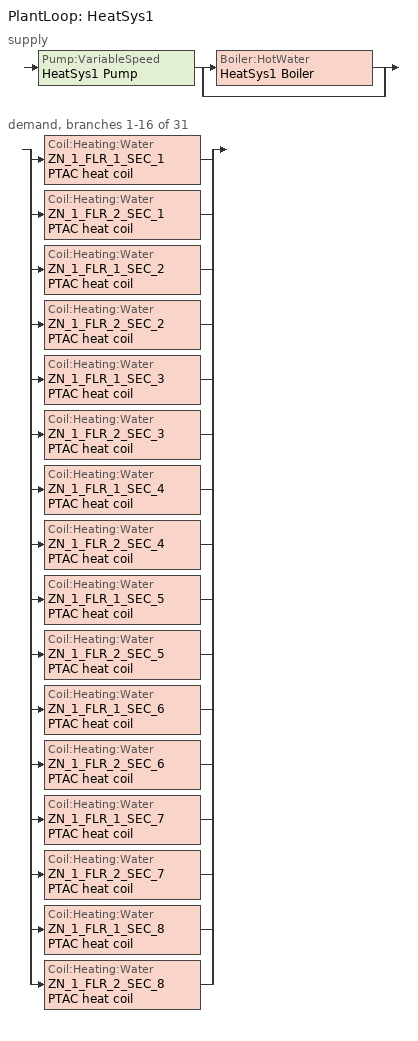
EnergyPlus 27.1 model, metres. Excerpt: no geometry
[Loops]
PlantLoop 'HeatSys1'
 supply: Pump:VariableSpeed 'HeatSys1 Pump' > split
  | Boiler:HotWater 'HeatSys1 Boiler'
  | bypass
 demand, branches 1-16 of 31: split
  | Coil:Heating:Water 'ZN_1_FLR_1_SEC_1 PTAC heat coil'
  | Coil:Heating:Water 'ZN_1_FLR_2_SEC_1 PTAC heat coil'
  | Coil:Heating:Water 'ZN_1_FLR_1_SEC_2 PTAC heat coil'
  | Coil:Heating:Water 'ZN_1_FLR_2_SEC_2 PTAC heat coil'
  | Coil:Heating:Water 'ZN_1_FLR_1_SEC_3 PTAC heat coil'
  | Coil:Heating:Water 'ZN_1_FLR_2_SEC_3 PTAC heat coil'
  | Coil:Heating:Water 'ZN_1_FLR_1_SEC_4 PTAC heat coil'
  | Coil:Heating:Water 'ZN_1_FLR_2_SEC_4 PTAC heat coil'
  | Coil:Heating:Water 'ZN_1_FLR_1_SEC_5 PTAC heat coil'
  | Coil:Heating:Water 'ZN_1_FLR_2_SEC_5 PTAC heat coil'
  | Coil:Heating:Water 'ZN_1_FLR_1_SEC_6 PTAC heat coil'
  | Coil:Heating:Water 'ZN_1_FLR_2_SEC_6 PTAC heat coil'
  | Coil:Heating:Water 'ZN_1_FLR_1_SEC_7 PTAC heat coil'
  | Coil:Heating:Water 'ZN_1_FLR_2_SEC_7 PTAC heat coil'
  | Coil:Heating:Water 'ZN_1_FLR_1_SEC_8 PTAC heat coil'
  | Coil:Heating:Water 'ZN_1_FLR_2_SEC_8 PTAC heat coil'
[WindowMaterial:Glazing] Optical Data Type=SpectralAverage; Thickness {m}=0.003; Infrared Transmittance at Normal Incidence=0
Name | Solar Transmittance at Normal Incidence | Front Side Solar Reflectance at Normal Incidence | Back Side Solar Reflectance at Normal Incidence | Visible Transmittance at Normal Incidence | Front Side Visible Reflectance at Normal Incidence | Back Side Visible Reflectance at Normal Incidence | Front Side Infrared Hemispherical Emissivity | Back Side Infrared Hemispherical Emissivity | Conductivity {W/m-K}
Theoretical Glass [84] | 0.5514 | 0.3986 | 0.3986 | 0.6787 | 0.2713 | 0.2713 | 0.85 | 0.85 | 2.3984
Theoretical Glass [85] | 0.6459 | 0.3041 | 0.3041 | 0.7793 | 0.1707 | 0.1707 | 0.85 | 0.85 | 2.3512
Theoretical Glass [88] | 0.4812 | 0.4688 | 0.4688 | 0.6206 | 0.3294 | 0.3294 | 0.93 | 0.93 | 0.0295
[WindowMaterial:Gas]
AIR 6MM: Gas Type=Air; Thickness {m}=0.0063
[Material]
Name | Roughness | Thickness {m} | Conductivity {W/m-K} | Density {kg/m3} | Specific Heat {J/kg-K} | Thermal Absorptance | Solar Absorptance | Visible Absorptance
Roof Membrane | VeryRough | 0.0095 | 0.16 | 1121.29 | 1460 | 0.9 | 0.7 | 0.7
Roof Insulation | MediumRough | 0.125 | 0.049 | 265 | 836.8 | 0.9 | 0.7 | 0.7
Metal Decking | MediumSmooth | 0.0015 | 45.006 | 7680 | 418.4 | 0.9 | 0.7 | 0.3
GP01 1/2 GYPSUM | Smooth | 0.0127 | 0.16 | 800 | 1090 | 0.9 | 0.7 | 0.5
Wall Insulation [7] | MediumRough | 0.0683 | 0.045 | 265 | 836.8 | 0.9 | 0.7 | 0.7
1/2IN Gypsum; 1/2IN Gypsum Top; 1/2IN Gypsum Bottom | Smooth | 0.0127 | 0.16 | 784.9 | 830 | 0.9 | 0.92 | 0.92
MAT-CC05 8 HW CONCRETE | Rough | 0.2032 | 1.311 | 2240 | 836.8 | 0.9 | 0.7 | 0.7
Floor Insulation [3] | MediumRough | 0.064 | 0.045 | 265 | 836.8 | 0.9 | 0.7 | 0.7
AtticFloor Insulation | MediumRough | 0.2379 | 0.049 | 265 | 836.8 | 0.9 | 0.7 | 0.7
METAL Door Medium 18Ga_1; METAL Door Medium 18Ga_2 | Smooth | 0.0013 | 45.3149 | 7833.03 | 502.08 | 0.8 | 0.5 | 0.5
[Material:NoMass]
Name | Roughness | Thermal Resistance {m2-K/W} | Thermal Absorptance | Solar Absorptance | Visible Absorptance
MAT-SHEATH | Rough | 0.3626 | 0.9 | 0.7 | 0.7
CP02 CARPET PAD | VeryRough | 0.2165 | 0.9 | 0.7 | 0.8
AIR | Smooth | 0.2515 | 0.8 | 0.5 | 0.5
Std Opaque Door panel_semi | MediumRough | 0.12327 | 0.9 | 0.7 | 0.7
Std Overhead Door Panel | MediumRough | 0.255345 | 0.9 | 0.7 | 0.7
[Construction]
Std Swinging Door_semi: Std Opaque Door panel_semi
Std Overhead Door: Std Overhead Door Panel
ASHRAE 90.1-2004_Sec 5.5-5_0.3_0.4_fixed_south_window; ASHRAE 90.1-2004_Sec 5.5-5_0.3_0.4_fixed_east_window; ASHRAE 90.1-2004_Sec 5.5-5_0.3_0.4_fixed_west_window: Theoretical Glass [84], AIR 6MM, Theoretical Glass [84]
ASHRAE 90.1-2004_Sec 5.5-5_0.3_0.4_fixed_north_window: Theoretical Glass [85], AIR 6MM, Theoretical Glass [85]
ASHRAE 90.1-2004_Sec 5.5-5_0_0.02_All Skylights without Curb_Skylight: Theoretical Glass [88]
ASHRAE 90.1-2004_Sec 5.5-5_IEAD_Roof: Roof Membrane, Roof Insulation, Metal Decking
ASHRAE 90.1-2004_Sec 5.5-5_Interior Wall_Int-Wall: GP01 1/2 GYPSUM, GP01 1/2 GYPSUM
ASHRAE 90.1-2004_Sec 5.5-5_Steel-Framed_Ext-wall: MAT-SHEATH, Wall Insulation [7], 1/2IN Gypsum
ASHRAE 90.1-2004_Sec 5.5-5_Unheated_Ext-slab: MAT-CC05 8 HW CONCRETE, CP02 CARPET PAD
ASHRAE 90.1-2004_Sec 5.5-5_Mass_ExposedFloor: Floor Insulation [3], MAT-CC05 8 HW CONCRETE, CP02 CARPET PAD
ASHRAE 90.1-2004_Sec 5.5-5_Attic Floor_AtticFloor: 1/2IN Gypsum Top, AtticFloor Insulation, 1/2IN Gypsum Bottom
ASHRAE 90.1-2004_Sec 5.5-5Swinging_door: METAL Door Medium 18Ga_1, AIR, METAL Door Medium 18Ga_2
[ComponentCost:LineItem]
Name | Line Item Type | Item | Cost per Area {$/m2} | Cost per Each {$} | Quantity | Cost per Unit of Output Capacity {$/kW}
Swinging Door Semi-conditioned | Construction | Std Swinging Door_semi | 1
Overhead Door | Construction | Std Overhead Door | 1
south:ASHRAE 90.1-2004_Sec 5.5-5_0.3_0.4_fixed_south_window | Construction | ASHRAE 90.1-2004_Sec 5.5-5_0.3_0.4_fixed_south_window | 184.629
east:ASHRAE 90.1-2004_Sec 5.5-5_0.3_0.4_fixed_east_window | Construction | ASHRAE 90.1-2004_Sec 5.5-5_0.3_0.4_fixed_east_window | 184.629
north:ASHRAE 90.1-2004_Sec 5.5-5_0.3_0.4_fixed_north_window | Construction | ASHRAE 90.1-2004_Sec 5.5-5_0.3_0.4_fixed_north_window | 179.249
west:ASHRAE 90.1-2004_Sec 5.5-5_0.3_0.4_fixed_west_window | Construction | ASHRAE 90.1-2004_Sec 5.5-5_0.3_0.4_fixed_west_window | 184.629
SkylightConst:ASHRAE 90.1-2004_Sec 5.5-5_0_0.02_All Skylights without Curb_Skylight | Construction | ASHRAE 90.1-2004_Sec 5.5-5_0_0.02_All Skylights without Curb_Skylight | 184.629
roofs:ASHRAE 90.1-2004_Sec 5.5-5_IEAD_Roof | Construction | ASHRAE 90.1-2004_Sec 5.5-5_IEAD_Roof | 34.3904
int-walls:ASHRAE 90.1-2004_Sec 5.5-5_Interior Wall_Int-Wall | Construction | ASHRAE 90.1-2004_Sec 5.5-5_Interior Wall_Int-Wall | 1
ext-walls:ASHRAE 90.1-2004_Sec 5.5-5_Steel-Framed_Ext-wall | Construction | ASHRAE 90.1-2004_Sec 5.5-5_Steel-Framed_Ext-wall | 40.2847
ext-slab:ASHRAE 90.1-2004_Sec 5.5-5_Unheated_Ext-slab | Construction | ASHRAE 90.1-2004_Sec 5.5-5_Unheated_Ext-slab | 560.787
exposed-floor:ASHRAE 90.1-2004_Sec 5.5-5_Mass_ExposedFloor | Construction | ASHRAE 90.1-2004_Sec 5.5-5_Mass_ExposedFloor | 34.6727
attic-floor:ASHRAE 90.1-2004_Sec 5.5-5_Attic Floor_AtticFloor | Construction | ASHRAE 90.1-2004_Sec 5.5-5_Attic Floor_AtticFloor | 15.0182
door:ASHRAE 90.1-2004_Sec 5.5-5Swinging_door | Construction | ASHRAE 90.1-2004_Sec 5.5-5Swinging_door | 1
Daylighting:ZN_1_FLR_1_SEC_1 | Daylighting:Controls | ZN_1_FLR_1_SEC_1 |  | 1 | 0
Infiltration:ZN_1_FLR_1_SEC_1 | General | ZN_1_FLR_1_SEC_1 |  | 1 | 0.0252
People:ZN_1_FLR_1_SEC_1 | General | ZN_1_FLR_1_SEC_1 |  | 1 | 1.8637
LIGHTING EQUIP:ZN_1_FLR_1_SEC_1 | Lights | ZN_1_FLR_1_SEC_1 |  |  |  | 1
ELECTRIC EQUIPMENT:ZN_1_FLR_1_SEC_1:MiscPlug | General | ZN_1_FLR_1_SEC_1 |  | 1 | 0.3746
Daylighting:ZN_1_FLR_2_SEC_1 | Daylighting:Controls | ZN_1_FLR_2_SEC_1 |  | 1 | 0
Infiltration:ZN_1_FLR_2_SEC_1 | General | ZN_1_FLR_2_SEC_1 |  | 1 | 0.0252
People:ZN_1_FLR_2_SEC_1 | General | ZN_1_FLR_2_SEC_1 |  | 1 | 1.8637
LIGHTING EQUIP:ZN_1_FLR_2_SEC_1 | Lights | ZN_1_FLR_2_SEC_1 |  |  |  | 1
ELECTRIC EQUIPMENT:ZN_1_FLR_2_SEC_1:MiscPlug | General | ZN_1_FLR_2_SEC_1 |  | 1 | 0.3746
Daylighting:ZN_1_FLR_1_SEC_2 | Daylighting:Controls | ZN_1_FLR_1_SEC_2 |  | 1 | 0
Infiltration:ZN_1_FLR_1_SEC_2 | General | ZN_1_FLR_1_SEC_2 |  | 1 | 0.0362
People:ZN_1_FLR_1_SEC_2 | General | ZN_1_FLR_1_SEC_2 |  | 1 | 2.6803
LIGHTING EQUIP:ZN_1_FLR_1_SEC_2 | Lights | ZN_1_FLR_1_SEC_2 |  |  |  | 1
ELECTRIC EQUIPMENT:ZN_1_FLR_1_SEC_2:MiscPlug | General | ZN_1_FLR_1_SEC_2 |  | 1 | 0.5388
Daylighting:ZN_1_FLR_2_SEC_2 | Daylighting:Controls | ZN_1_FLR_2_SEC_2 |  | 1 | 0
Infiltration:ZN_1_FLR_2_SEC_2 | General | ZN_1_FLR_2_SEC_2 |  | 1 | 0.0362
People:ZN_1_FLR_2_SEC_2 | General | ZN_1_FLR_2_SEC_2 |  | 1 | 2.6803
LIGHTING EQUIP:ZN_1_FLR_2_SEC_2 | Lights | ZN_1_FLR_2_SEC_2 |  |  |  | 1
ELECTRIC EQUIPMENT:ZN_1_FLR_2_SEC_2:MiscPlug | General | ZN_1_FLR_2_SEC_2 |  | 1 | 0.5388
Daylighting:ZN_1_FLR_1_SEC_3 | Daylighting:Controls | ZN_1_FLR_1_SEC_3 |  | 1 | 0
Infiltration:ZN_1_FLR_1_SEC_3 | General | ZN_1_FLR_1_SEC_3 |  | 1 | 0.0351
People:ZN_1_FLR_1_SEC_3 | General | ZN_1_FLR_1_SEC_3 |  | 1 | 2.6035
LIGHTING EQUIP:ZN_1_FLR_1_SEC_3 | Lights | ZN_1_FLR_1_SEC_3 |  |  |  | 1
ELECTRIC EQUIPMENT:ZN_1_FLR_1_SEC_3:MiscPlug | General | ZN_1_FLR_1_SEC_3 |  | 1 | 0.5234
Daylighting:ZN_1_FLR_2_SEC_3 | Daylighting:Controls | ZN_1_FLR_2_SEC_3 |  | 1 | 0
Infiltration:ZN_1_FLR_2_SEC_3 | General | ZN_1_FLR_2_SEC_3 |  | 1 | 0.0351
People:ZN_1_FLR_2_SEC_3 | General | ZN_1_FLR_2_SEC_3 |  | 1 | 2.6035
LIGHTING EQUIP:ZN_1_FLR_2_SEC_3 | Lights | ZN_1_FLR_2_SEC_3 |  |  |  | 1
ELECTRIC EQUIPMENT:ZN_1_FLR_2_SEC_3:MiscPlug | General | ZN_1_FLR_2_SEC_3 |  | 1 | 0.5234
Daylighting:ZN_1_FLR_1_SEC_4 | Daylighting:Controls | ZN_1_FLR_1_SEC_4 |  | 1 | 0
Infiltration:ZN_1_FLR_1_SEC_4 | General | ZN_1_FLR_1_SEC_4 |  | 1 | 0.0362
People:ZN_1_FLR_1_SEC_4 | General | ZN_1_FLR_1_SEC_4 |  | 1 | 2.6803
LIGHTING EQUIP:ZN_1_FLR_1_SEC_4 | Lights | ZN_1_FLR_1_SEC_4 |  |  |  | 1
ELECTRIC EQUIPMENT:ZN_1_FLR_1_SEC_4:MiscPlug | General | ZN_1_FLR_1_SEC_4 |  | 1 | 0.5388
Daylighting:ZN_1_FLR_2_SEC_4 | Daylighting:Controls | ZN_1_FLR_2_SEC_4 |  | 1 | 0
Infiltration:ZN_1_FLR_2_SEC_4 | General | ZN_1_FLR_2_SEC_4 |  | 1 | 0.0362
People:ZN_1_FLR_2_SEC_4 | General | ZN_1_FLR_2_SEC_4 |  | 1 | 2.6803
LIGHTING EQUIP:ZN_1_FLR_2_SEC_4 | Lights | ZN_1_FLR_2_SEC_4 |  |  |  | 1
ELECTRIC EQUIPMENT:ZN_1_FLR_2_SEC_4:MiscPlug | General | ZN_1_FLR_2_SEC_4 |  | 1 | 0.5388
Daylighting:ZN_1_FLR_1_SEC_5 | Daylighting:Controls | ZN_1_FLR_1_SEC_5 |  | 1 | 0
Infiltration:ZN_1_FLR_1_SEC_5 | General | ZN_1_FLR_1_SEC_5 |  | 1 | 0.0252
People:ZN_1_FLR_1_SEC_5 | General | ZN_1_FLR_1_SEC_5 |  | 1 | 1.8637
LIGHTING EQUIP:ZN_1_FLR_1_SEC_5 | Lights | ZN_1_FLR_1_SEC_5 |  |  |  | 1
ELECTRIC EQUIPMENT:ZN_1_FLR_1_SEC_5:MiscPlug | General | ZN_1_FLR_1_SEC_5 |  | 1 | 0.3746
Daylighting:ZN_1_FLR_2_SEC_5 | Daylighting:Controls | ZN_1_FLR_2_SEC_5 |  | 1 | 0
Infiltration:ZN_1_FLR_2_SEC_5 | General | ZN_1_FLR_2_SEC_5 |  | 1 | 0.0252
People:ZN_1_FLR_2_SEC_5 | General | ZN_1_FLR_2_SEC_5 |  | 1 | 1.8637
LIGHTING EQUIP:ZN_1_FLR_2_SEC_5 | Lights | ZN_1_FLR_2_SEC_5 |  |  |  | 1
ELECTRIC EQUIPMENT:ZN_1_FLR_2_SEC_5:MiscPlug | General | ZN_1_FLR_2_SEC_5 |  | 1 | 0.3746
Daylighting:ZN_1_FLR_1_SEC_6 | Daylighting:Controls | ZN_1_FLR_1_SEC_6 |  | 1 | 0
Infiltration:ZN_1_FLR_1_SEC_6 | General | ZN_1_FLR_1_SEC_6 |  | 1 | 0.0855
People:ZN_1_FLR_1_SEC_6 | General | ZN_1_FLR_1_SEC_6 |  | 1 | 6.3309
LIGHTING EQUIP:ZN_1_FLR_1_SEC_6 | Lights | ZN_1_FLR_1_SEC_6 |  |  |  | 1
ELECTRIC EQUIPMENT:ZN_1_FLR_1_SEC_6:MiscPlug | General | ZN_1_FLR_1_SEC_6 |  | 1 | 1.2727
Daylighting:ZN_1_FLR_2_SEC_6 | Daylighting:Controls | ZN_1_FLR_2_SEC_6 |  | 1 | 0
Infiltration:ZN_1_FLR_2_SEC_6 | General | ZN_1_FLR_2_SEC_6 |  | 1 | 0.0855
People:ZN_1_FLR_2_SEC_6 | General | ZN_1_FLR_2_SEC_6 |  | 1 | 6.3309
LIGHTING EQUIP:ZN_1_FLR_2_SEC_6 | Lights | ZN_1_FLR_2_SEC_6 |  |  |  | 1
ELECTRIC EQUIPMENT:ZN_1_FLR_2_SEC_6:MiscPlug | General | ZN_1_FLR_2_SEC_6 |  | 1 | 1.2727
Daylighting:ZN_1_FLR_1_SEC_7 | Daylighting:Controls | ZN_1_FLR_1_SEC_7 |  | 1 | 0
Infiltration:ZN_1_FLR_1_SEC_7 | General | ZN_1_FLR_1_SEC_7 |  | 1 | 0.0252
People:ZN_1_FLR_1_SEC_7 | General | ZN_1_FLR_1_SEC_7 |  | 1 | 1.8637
LIGHTING EQUIP:ZN_1_FLR_1_SEC_7 | Lights | ZN_1_FLR_1_SEC_7 |  |  |  | 1
ELECTRIC EQUIPMENT:ZN_1_FLR_1_SEC_7:MiscPlug | General | ZN_1_FLR_1_SEC_7 |  | 1 | 0.3746
Daylighting:ZN_1_FLR_2_SEC_7 | Daylighting:Controls | ZN_1_FLR_2_SEC_7 |  | 1 | 0
Infiltration:ZN_1_FLR_2_SEC_7 | General | ZN_1_FLR_2_SEC_7 |  | 1 | 0.0252
People:ZN_1_FLR_2_SEC_7 | General | ZN_1_FLR_2_SEC_7 |  | 1 | 1.8637
LIGHTING EQUIP:ZN_1_FLR_2_SEC_7 | Lights | ZN_1_FLR_2_SEC_7 |  |  |  | 1
ELECTRIC EQUIPMENT:ZN_1_FLR_2_SEC_7:MiscPlug | General | ZN_1_FLR_2_SEC_7 |  | 1 | 0.3746
Daylighting:ZN_1_FLR_1_SEC_8 | Daylighting:Controls | ZN_1_FLR_1_SEC_8 |  | 1 | 0
Infiltration:ZN_1_FLR_1_SEC_8 | General | ZN_1_FLR_1_SEC_8 |  | 1 | 0.0362
People:ZN_1_FLR_1_SEC_8 | General | ZN_1_FLR_1_SEC_8 |  | 1 | 2.6803
LIGHTING EQUIP:ZN_1_FLR_1_SEC_8 | Lights | ZN_1_FLR_1_SEC_8 |  |  |  | 1
ELECTRIC EQUIPMENT:ZN_1_FLR_1_SEC_8:MiscPlug | General | ZN_1_FLR_1_SEC_8 |  | 1 | 0.5388
Daylighting:ZN_1_FLR_2_SEC_8 | Daylighting:Controls | ZN_1_FLR_2_SEC_8 |  | 1 | 0
Infiltration:ZN_1_FLR_2_SEC_8 | General | ZN_1_FLR_2_SEC_8 |  | 1 | 0.0362
People:ZN_1_FLR_2_SEC_8 | General | ZN_1_FLR_2_SEC_8 |  | 1 | 2.6803
LIGHTING EQUIP:ZN_1_FLR_2_SEC_8 | Lights | ZN_1_FLR_2_SEC_8 |  |  |  | 1
ELECTRIC EQUIPMENT:ZN_1_FLR_2_SEC_8:MiscPlug | General | ZN_1_FLR_2_SEC_8 |  | 1 | 0.5388
[Sizing:Zone] Zone Cooling Design Supply Air Temperature Input Method=SupplyAirTemperature; Zone Cooling Design Supply Air Temperature {C}=14; Zone Heating Design Supply Air Temperature Input Method=SupplyAirTemperature; Zone Heating Design Supply Air Temperature {C}=40; Zone Cooling Design Supply Air Humidity Ratio {kgWater/kgDryAir}=0.0085; Zone Heating Design Supply Air Humidity Ratio {kgWater/kgDryAir}=0.008; Zone Heating Sizing Factor=0; Zone Cooling Sizing Factor=0; Cooling Design Air Flow Method=DesignDay; Cooling Design Air Flow Rate {m3/s}=0; Cooling Minimum Air Flow {m3/s}=0; Cooling Minimum Air Flow Fraction=0; Heating Design Air Flow Method=DesignDay; Heating Design Air Flow Rate {m3/s}=0
Name | Design Specification Outdoor Air Object
ZN_1_FLR_1_SEC_1 | SZ DSOA ZN_1_FLR_1_SEC_1
ZN_1_FLR_2_SEC_1 | SZ DSOA ZN_1_FLR_2_SEC_1
ZN_1_FLR_1_SEC_2 | SZ DSOA ZN_1_FLR_1_SEC_2
ZN_1_FLR_2_SEC_2 | SZ DSOA ZN_1_FLR_2_SEC_2
ZN_1_FLR_1_SEC_3 | SZ DSOA ZN_1_FLR_1_SEC_3
ZN_1_FLR_2_SEC_3 | SZ DSOA ZN_1_FLR_2_SEC_3
ZN_1_FLR_1_SEC_4 | SZ DSOA ZN_1_FLR_1_SEC_4
ZN_1_FLR_2_SEC_4 | SZ DSOA ZN_1_FLR_2_SEC_4
ZN_1_FLR_1_SEC_5 | SZ DSOA ZN_1_FLR_1_SEC_5
ZN_1_FLR_2_SEC_5 | SZ DSOA ZN_1_FLR_2_SEC_5
ZN_1_FLR_1_SEC_6 | SZ DSOA ZN_1_FLR_1_SEC_6
ZN_1_FLR_2_SEC_6 | SZ DSOA ZN_1_FLR_2_SEC_6
ZN_1_FLR_1_SEC_7 | SZ DSOA ZN_1_FLR_1_SEC_7
ZN_1_FLR_2_SEC_7 | SZ DSOA ZN_1_FLR_2_SEC_7
ZN_1_FLR_1_SEC_8 | SZ DSOA ZN_1_FLR_1_SEC_8
ZN_1_FLR_2_SEC_8 | SZ DSOA ZN_1_FLR_2_SEC_8
[DesignSpecification:OutdoorAir] Outdoor Air Method=Flow/Zone; Outdoor Air Flow per Zone Floor Area {m3/s-m2}=0
Name | Outdoor Air Flow per Zone {m3/s}
SZ DSOA ZN_1_FLR_1_SEC_1; SZ DSOA ZN_1_FLR_2_SEC_1; SZ DSOA ZN_1_FLR_1_SEC_5; SZ DSOA ZN_1_FLR_2_SEC_5; SZ DSOA ZN_1_FLR_1_SEC_7; SZ DSOA ZN_1_FLR_2_SEC_7 | 0.0186979
SZ DSOA ZN_1_FLR_1_SEC_2; SZ DSOA ZN_1_FLR_2_SEC_2; SZ DSOA ZN_1_FLR_1_SEC_4; SZ DSOA ZN_1_FLR_2_SEC_4; SZ DSOA ZN_1_FLR_1_SEC_8; SZ DSOA ZN_1_FLR_2_SEC_8 | 0.0268905
SZ DSOA ZN_1_FLR_1_SEC_3; SZ DSOA ZN_1_FLR_2_SEC_3 | 0.0261197
SZ DSOA ZN_1_FLR_1_SEC_6; SZ DSOA ZN_1_FLR_2_SEC_6 | 0.0635154
[ZoneControl:Thermostat] Control Type Schedule=Dual Zone Control Type Sched
Name | Zone or ZoneList | Control 1
ZN_1_FLR_1_SEC_1 Thermostat | ZN_1_FLR_1_SEC_1 | ZN_1_FLR_1_SEC_1 DualSPSched
ZN_1_FLR_2_SEC_1 Thermostat | ZN_1_FLR_2_SEC_1 | ZN_1_FLR_2_SEC_1 DualSPSched
ZN_1_FLR_1_SEC_2 Thermostat | ZN_1_FLR_1_SEC_2 | ZN_1_FLR_1_SEC_2 DualSPSched
ZN_1_FLR_2_SEC_2 Thermostat | ZN_1_FLR_2_SEC_2 | ZN_1_FLR_2_SEC_2 DualSPSched
ZN_1_FLR_1_SEC_3 Thermostat | ZN_1_FLR_1_SEC_3 | ZN_1_FLR_1_SEC_3 DualSPSched
ZN_1_FLR_2_SEC_3 Thermostat | ZN_1_FLR_2_SEC_3 | ZN_1_FLR_2_SEC_3 DualSPSched
ZN_1_FLR_1_SEC_4 Thermostat | ZN_1_FLR_1_SEC_4 | ZN_1_FLR_1_SEC_4 DualSPSched
ZN_1_FLR_2_SEC_4 Thermostat | ZN_1_FLR_2_SEC_4 | ZN_1_FLR_2_SEC_4 DualSPSched
ZN_1_FLR_1_SEC_5 Thermostat | ZN_1_FLR_1_SEC_5 | ZN_1_FLR_1_SEC_5 DualSPSched
ZN_1_FLR_2_SEC_5 Thermostat | ZN_1_FLR_2_SEC_5 | ZN_1_FLR_2_SEC_5 DualSPSched
ZN_1_FLR_1_SEC_6 Thermostat | ZN_1_FLR_1_SEC_6 | ZN_1_FLR_1_SEC_6 DualSPSched
ZN_1_FLR_2_SEC_6 Thermostat | ZN_1_FLR_2_SEC_6 | ZN_1_FLR_2_SEC_6 DualSPSched
ZN_1_FLR_1_SEC_7 Thermostat | ZN_1_FLR_1_SEC_7 | ZN_1_FLR_1_SEC_7 DualSPSched
ZN_1_FLR_2_SEC_7 Thermostat | ZN_1_FLR_2_SEC_7 | ZN_1_FLR_2_SEC_7 DualSPSched
ZN_1_FLR_1_SEC_8 Thermostat | ZN_1_FLR_1_SEC_8 | ZN_1_FLR_1_SEC_8 DualSPSched
ZN_1_FLR_2_SEC_8 Thermostat | ZN_1_FLR_2_SEC_8 | ZN_1_FLR_2_SEC_8 DualSPSched
[ThermostatSetpoint:DualSetpoint] Heating Setpoint Temperature Schedule=HtgSetP_Sch; Cooling Setpoint Temperature Schedule=ClgSetP_Sch
ZN_1_FLR_1_SEC_1 DualSPSched; ZN_1_FLR_2_SEC_1 DualSPSched; ZN_1_FLR_1_SEC_2 DualSPSched; ZN_1_FLR_2_SEC_2 DualSPSched; ZN_1_FLR_1_SEC_3 DualSPSched; ZN_1_FLR_2_SEC_3 DualSPSched; ZN_1_FLR_1_SEC_4 DualSPSched; ZN_1_FLR_2_SEC_4 DualSPSched; ZN_1_FLR_1_SEC_5 DualSPSched; ZN_1_FLR_2_SEC_5 DualSPSched; ZN_1_FLR_1_SEC_6 DualSPSched; ZN_1_FLR_2_SEC_6 DualSPSched; ZN_1_FLR_1_SEC_7 DualSPSched; ZN_1_FLR_2_SEC_7 DualSPSched; ZN_1_FLR_1_SEC_8 DualSPSched; ZN_1_FLR_2_SEC_8 DualSPSched
[Zone equipment]
ZN_1_FLR_1_SEC_1: ZN_1_FLR_1_SEC_1 PTAC
ZN_1_FLR_2_SEC_1: ZN_1_FLR_2_SEC_1 PTAC
ZN_1_FLR_1_SEC_2: ZN_1_FLR_1_SEC_2 PTAC
ZN_1_FLR_2_SEC_2: ZN_1_FLR_2_SEC_2 PTAC
ZN_1_FLR_1_SEC_3: ZN_1_FLR_1_SEC_3 PTAC
ZN_1_FLR_2_SEC_3: ZN_1_FLR_2_SEC_3 PTAC
ZN_1_FLR_1_SEC_4: ZN_1_FLR_1_SEC_4 PTAC
ZN_1_FLR_2_SEC_4: ZN_1_FLR_2_SEC_4 PTAC
ZN_1_FLR_1_SEC_5: ZN_1_FLR_1_SEC_5 PTAC
ZN_1_FLR_2_SEC_5: ZN_1_FLR_2_SEC_5 PTAC
ZN_1_FLR_1_SEC_6: ZN_1_FLR_1_SEC_6 PTAC
ZN_1_FLR_2_SEC_6: ZN_1_FLR_2_SEC_6 PTAC
ZN_1_FLR_1_SEC_7: ZN_1_FLR_1_SEC_7 PTAC
ZN_1_FLR_2_SEC_7: ZN_1_FLR_2_SEC_7 PTAC
ZN_1_FLR_1_SEC_8: ZN_1_FLR_1_SEC_8 PTAC
ZN_1_FLR_2_SEC_8: ZN_1_FLR_2_SEC_8 PTAC
[ZoneHVAC:PackagedTerminalAirConditioner] Availability Schedule=ALWAYS_ON; Cooling Supply Air Flow Rate {m3/s}=AUTOSIZE; Heating Supply Air Flow Rate {m3/s}=AUTOSIZE; No Load Supply Air Flow Rate {m3/s}=AUTOSIZE; Cooling Outdoor Air Flow Rate {m3/s}=AUTOSIZE; Heating Outdoor Air Flow Rate {m3/s}=AUTOSIZE; No Load Outdoor Air Flow Rate {m3/s}=AUTOSIZE; Fan Placement=DrawThrough; Supply Air Fan Operating Mode Schedule=ALWAYS_OFF
Name | Supply Air Fan | Heating Coil | Cooling Coil
ZN_1_FLR_1_SEC_1 PTAC | ZN_1_FLR_1_SEC_1 PTACFan | ZN_1_FLR_1_SEC_1 PTAC heat coil | ZN_1_FLR_1_SEC_1 PTAC DXCoil
ZN_1_FLR_2_SEC_1 PTAC | ZN_1_FLR_2_SEC_1 PTACFan | ZN_1_FLR_2_SEC_1 PTAC heat coil | ZN_1_FLR_2_SEC_1 PTAC DXCoil
ZN_1_FLR_1_SEC_2 PTAC | ZN_1_FLR_1_SEC_2 PTACFan | ZN_1_FLR_1_SEC_2 PTAC heat coil | ZN_1_FLR_1_SEC_2 PTAC DXCoil
ZN_1_FLR_2_SEC_2 PTAC | ZN_1_FLR_2_SEC_2 PTACFan | ZN_1_FLR_2_SEC_2 PTAC heat coil | ZN_1_FLR_2_SEC_2 PTAC DXCoil
ZN_1_FLR_1_SEC_3 PTAC | ZN_1_FLR_1_SEC_3 PTACFan | ZN_1_FLR_1_SEC_3 PTAC heat coil | ZN_1_FLR_1_SEC_3 PTAC DXCoil
ZN_1_FLR_2_SEC_3 PTAC | ZN_1_FLR_2_SEC_3 PTACFan | ZN_1_FLR_2_SEC_3 PTAC heat coil | ZN_1_FLR_2_SEC_3 PTAC DXCoil
ZN_1_FLR_1_SEC_4 PTAC | ZN_1_FLR_1_SEC_4 PTACFan | ZN_1_FLR_1_SEC_4 PTAC heat coil | ZN_1_FLR_1_SEC_4 PTAC DXCoil
ZN_1_FLR_2_SEC_4 PTAC | ZN_1_FLR_2_SEC_4 PTACFan | ZN_1_FLR_2_SEC_4 PTAC heat coil | ZN_1_FLR_2_SEC_4 PTAC DXCoil
ZN_1_FLR_1_SEC_5 PTAC | ZN_1_FLR_1_SEC_5 PTACFan | ZN_1_FLR_1_SEC_5 PTAC heat coil | ZN_1_FLR_1_SEC_5 PTAC DXCoil
ZN_1_FLR_2_SEC_5 PTAC | ZN_1_FLR_2_SEC_5 PTACFan | ZN_1_FLR_2_SEC_5 PTAC heat coil | ZN_1_FLR_2_SEC_5 PTAC DXCoil
ZN_1_FLR_1_SEC_6 PTAC | ZN_1_FLR_1_SEC_6 PTACFan | ZN_1_FLR_1_SEC_6 PTAC heat coil | ZN_1_FLR_1_SEC_6 PTAC DXCoil
ZN_1_FLR_2_SEC_6 PTAC | ZN_1_FLR_2_SEC_6 PTACFan | ZN_1_FLR_2_SEC_6 PTAC heat coil | ZN_1_FLR_2_SEC_6 PTAC DXCoil
ZN_1_FLR_1_SEC_7 PTAC | ZN_1_FLR_1_SEC_7 PTACFan | ZN_1_FLR_1_SEC_7 PTAC heat coil | ZN_1_FLR_1_SEC_7 PTAC DXCoil
ZN_1_FLR_2_SEC_7 PTAC | ZN_1_FLR_2_SEC_7 PTACFan | ZN_1_FLR_2_SEC_7 PTAC heat coil | ZN_1_FLR_2_SEC_7 PTAC DXCoil
ZN_1_FLR_1_SEC_8 PTAC | ZN_1_FLR_1_SEC_8 PTACFan | ZN_1_FLR_1_SEC_8 PTAC heat coil | ZN_1_FLR_1_SEC_8 PTAC DXCoil
ZN_1_FLR_2_SEC_8 PTAC | ZN_1_FLR_2_SEC_8 PTACFan | ZN_1_FLR_2_SEC_8 PTAC heat coil | ZN_1_FLR_2_SEC_8 PTAC DXCoil
[Fan:OnOff] Availability Schedule=ALWAYS_ON; Fan Total Efficiency=0.6; Pressure Rise {Pa}=497.82; Maximum Flow Rate {m3/s}=AUTOSIZE; Motor Efficiency=0.85; Motor In Airstream Fraction=1
ZN_1_FLR_1_SEC_1 PTACFan; ZN_1_FLR_2_SEC_1 PTACFan; ZN_1_FLR_1_SEC_2 PTACFan; ZN_1_FLR_2_SEC_2 PTACFan; ZN_1_FLR_1_SEC_3 PTACFan; ZN_1_FLR_2_SEC_3 PTACFan; ZN_1_FLR_1_SEC_4 PTACFan; ZN_1_FLR_2_SEC_4 PTACFan; ZN_1_FLR_1_SEC_5 PTACFan; ZN_1_FLR_2_SEC_5 PTACFan; ZN_1_FLR_1_SEC_6 PTACFan; ZN_1_FLR_2_SEC_6 PTACFan; ZN_1_FLR_1_SEC_7 PTACFan; ZN_1_FLR_2_SEC_7 PTACFan; ZN_1_FLR_1_SEC_8 PTACFan; ZN_1_FLR_2_SEC_8 PTACFan
[Coil:Cooling:DX:SingleSpeed] Availability Schedule=ALWAYS_ON; Gross Rated Total Cooling Capacity {W}=AUTOSIZE; Gross Rated Sensible Heat Ratio=AUTOSIZE; Gross Rated Cooling COP {W/W}=3; Rated Air Flow Rate {m3/s}=AUTOSIZE; 2023 Rated Evaporator Fan Power Per Volume Flow Rate {W/(m3/s)}=934.4
Name | Total Cooling Capacity Function of Temperature Curve | Total Cooling Capacity Function of Flow Fraction Curve | Energy Input Ratio Function of Temperature Curve | Energy Input Ratio Function of Flow Fraction Curve | Part Load Fraction Correlation Curve
ZN_1_FLR_1_SEC_1 PTAC DXCoil | ZN_1_FLR_1_SEC_1 PTACHPACCoolCapFT | ZN_1_FLR_1_SEC_1 PTACHPACCoolCapFFF | ZN_1_FLR_1_SEC_1 PTACHPACEIRFT | ZN_1_FLR_1_SEC_1 PTACHPACEIRFFF | ZN_1_FLR_1_SEC_1 PTACHPACPLFFPLR
ZN_1_FLR_2_SEC_1 PTAC DXCoil | ZN_1_FLR_2_SEC_1 PTACHPACCoolCapFT | ZN_1_FLR_2_SEC_1 PTACHPACCoolCapFFF | ZN_1_FLR_2_SEC_1 PTACHPACEIRFT | ZN_1_FLR_2_SEC_1 PTACHPACEIRFFF | ZN_1_FLR_2_SEC_1 PTACHPACPLFFPLR
ZN_1_FLR_1_SEC_2 PTAC DXCoil | ZN_1_FLR_1_SEC_2 PTACHPACCoolCapFT | ZN_1_FLR_1_SEC_2 PTACHPACCoolCapFFF | ZN_1_FLR_1_SEC_2 PTACHPACEIRFT | ZN_1_FLR_1_SEC_2 PTACHPACEIRFFF | ZN_1_FLR_1_SEC_2 PTACHPACPLFFPLR
ZN_1_FLR_2_SEC_2 PTAC DXCoil | ZN_1_FLR_2_SEC_2 PTACHPACCoolCapFT | ZN_1_FLR_2_SEC_2 PTACHPACCoolCapFFF | ZN_1_FLR_2_SEC_2 PTACHPACEIRFT | ZN_1_FLR_2_SEC_2 PTACHPACEIRFFF | ZN_1_FLR_2_SEC_2 PTACHPACPLFFPLR
ZN_1_FLR_1_SEC_3 PTAC DXCoil | ZN_1_FLR_1_SEC_3 PTACHPACCoolCapFT | ZN_1_FLR_1_SEC_3 PTACHPACCoolCapFFF | ZN_1_FLR_1_SEC_3 PTACHPACEIRFT | ZN_1_FLR_1_SEC_3 PTACHPACEIRFFF | ZN_1_FLR_1_SEC_3 PTACHPACPLFFPLR
ZN_1_FLR_2_SEC_3 PTAC DXCoil | ZN_1_FLR_2_SEC_3 PTACHPACCoolCapFT | ZN_1_FLR_2_SEC_3 PTACHPACCoolCapFFF | ZN_1_FLR_2_SEC_3 PTACHPACEIRFT | ZN_1_FLR_2_SEC_3 PTACHPACEIRFFF | ZN_1_FLR_2_SEC_3 PTACHPACPLFFPLR
ZN_1_FLR_1_SEC_4 PTAC DXCoil | ZN_1_FLR_1_SEC_4 PTACHPACCoolCapFT | ZN_1_FLR_1_SEC_4 PTACHPACCoolCapFFF | ZN_1_FLR_1_SEC_4 PTACHPACEIRFT | ZN_1_FLR_1_SEC_4 PTACHPACEIRFFF | ZN_1_FLR_1_SEC_4 PTACHPACPLFFPLR
ZN_1_FLR_2_SEC_4 PTAC DXCoil | ZN_1_FLR_2_SEC_4 PTACHPACCoolCapFT | ZN_1_FLR_2_SEC_4 PTACHPACCoolCapFFF | ZN_1_FLR_2_SEC_4 PTACHPACEIRFT | ZN_1_FLR_2_SEC_4 PTACHPACEIRFFF | ZN_1_FLR_2_SEC_4 PTACHPACPLFFPLR
ZN_1_FLR_1_SEC_5 PTAC DXCoil | ZN_1_FLR_1_SEC_5 PTACHPACCoolCapFT | ZN_1_FLR_1_SEC_5 PTACHPACCoolCapFFF | ZN_1_FLR_1_SEC_5 PTACHPACEIRFT | ZN_1_FLR_1_SEC_5 PTACHPACEIRFFF | ZN_1_FLR_1_SEC_5 PTACHPACPLFFPLR
ZN_1_FLR_2_SEC_5 PTAC DXCoil | ZN_1_FLR_2_SEC_5 PTACHPACCoolCapFT | ZN_1_FLR_2_SEC_5 PTACHPACCoolCapFFF | ZN_1_FLR_2_SEC_5 PTACHPACEIRFT | ZN_1_FLR_2_SEC_5 PTACHPACEIRFFF | ZN_1_FLR_2_SEC_5 PTACHPACPLFFPLR
ZN_1_FLR_1_SEC_6 PTAC DXCoil | ZN_1_FLR_1_SEC_6 PTACHPACCoolCapFT | ZN_1_FLR_1_SEC_6 PTACHPACCoolCapFFF | ZN_1_FLR_1_SEC_6 PTACHPACEIRFT | ZN_1_FLR_1_SEC_6 PTACHPACEIRFFF | ZN_1_FLR_1_SEC_6 PTACHPACPLFFPLR
ZN_1_FLR_2_SEC_6 PTAC DXCoil | ZN_1_FLR_2_SEC_6 PTACHPACCoolCapFT | ZN_1_FLR_2_SEC_6 PTACHPACCoolCapFFF | ZN_1_FLR_2_SEC_6 PTACHPACEIRFT | ZN_1_FLR_2_SEC_6 PTACHPACEIRFFF | ZN_1_FLR_2_SEC_6 PTACHPACPLFFPLR
ZN_1_FLR_1_SEC_7 PTAC DXCoil | ZN_1_FLR_1_SEC_7 PTACHPACCoolCapFT | ZN_1_FLR_1_SEC_7 PTACHPACCoolCapFFF | ZN_1_FLR_1_SEC_7 PTACHPACEIRFT | ZN_1_FLR_1_SEC_7 PTACHPACEIRFFF | ZN_1_FLR_1_SEC_7 PTACHPACPLFFPLR
ZN_1_FLR_2_SEC_7 PTAC DXCoil | ZN_1_FLR_2_SEC_7 PTACHPACCoolCapFT | ZN_1_FLR_2_SEC_7 PTACHPACCoolCapFFF | ZN_1_FLR_2_SEC_7 PTACHPACEIRFT | ZN_1_FLR_2_SEC_7 PTACHPACEIRFFF | ZN_1_FLR_2_SEC_7 PTACHPACPLFFPLR
ZN_1_FLR_1_SEC_8 PTAC DXCoil | ZN_1_FLR_1_SEC_8 PTACHPACCoolCapFT | ZN_1_FLR_1_SEC_8 PTACHPACCoolCapFFF | ZN_1_FLR_1_SEC_8 PTACHPACEIRFT | ZN_1_FLR_1_SEC_8 PTACHPACEIRFFF | ZN_1_FLR_1_SEC_8 PTACHPACPLFFPLR
ZN_1_FLR_2_SEC_8 PTAC DXCoil | ZN_1_FLR_2_SEC_8 PTACHPACCoolCapFT | ZN_1_FLR_2_SEC_8 PTACHPACCoolCapFFF | ZN_1_FLR_2_SEC_8 PTACHPACEIRFT | ZN_1_FLR_2_SEC_8 PTACHPACEIRFFF | ZN_1_FLR_2_SEC_8 PTACHPACPLFFPLR
[Coil:Heating:Water] Availability Schedule=ALWAYS_ON; U-Factor Times Area Value {W/K}=AUTOSIZE; Maximum Water Flow Rate {m3/s}=AUTOSIZE; Performance Input Method=UFactorTimesAreaAndDesignWaterFlowRate; Rated Capacity {W}=AUTOSIZE; Rated Inlet Water Temperature {C}=82.2; Rated Inlet Air Temperature {C}=16.6; Rated Outlet Water Temperature {C}=71.1; Rated Outlet Air Temperature {C}=32.2
ZN_1_FLR_1_SEC_1 PTAC heat coil; ZN_1_FLR_2_SEC_1 PTAC heat coil; ZN_1_FLR_1_SEC_2 PTAC heat coil; ZN_1_FLR_2_SEC_2 PTAC heat coil; ZN_1_FLR_1_SEC_3 PTAC heat coil; ZN_1_FLR_2_SEC_3 PTAC heat coil; ZN_1_FLR_1_SEC_4 PTAC heat coil; ZN_1_FLR_2_SEC_4 PTAC heat coil; ZN_1_FLR_1_SEC_5 PTAC heat coil; ZN_1_FLR_2_SEC_5 PTAC heat coil; ZN_1_FLR_1_SEC_6 PTAC heat coil; ZN_1_FLR_2_SEC_6 PTAC heat coil; ZN_1_FLR_1_SEC_7 PTAC heat coil; ZN_1_FLR_2_SEC_7 PTAC heat coil; ZN_1_FLR_1_SEC_8 PTAC heat coil; ZN_1_FLR_2_SEC_8 PTAC heat coil
[PlantLoop]
HeatSys1: Fluid Type=WATER; Plant Equipment Operation Scheme=HeatSys1 Loop Operation Scheme List; Maximum Loop Temperature {C}=100; Minimum Loop Temperature {C}=10; Maximum Loop Flow Rate {m3/s}=AUTOSIZE; Minimum Loop Flow Rate {m3/s}=0; Plant Loop Volume {m3}=AUTOSIZE; Load Distribution Scheme=Optimal
[Sizing:Plant]
HeatSys1: Loop Type=Heating; Design Loop Exit Temperature {C}=82; Loop Design Temperature Difference {deltaC}=11
[SetpointManager:Scheduled] Control Variable=Temperature; Schedule=HW-Loop-Temp-Schedule
Name | Setpoint Node or NodeList
HeatSys1 Loop Setpoint Manager | HeatSys1 Supply Outlet Node
HeatSys1 Boiler Setpoint Manager | HeatSys1 Supply Equipment Outlet Node
[PlantEquipmentOperationSchemes]
HeatSys1 Loop Operation Scheme List: Control Scheme 1=HeatSys1 Operation Scheme; Control Scheme 1 Schedule=PlantOnSched
[PlantEquipmentOperation:HeatingLoad]
HeatSys1 Operation Scheme: Load Range 1 Lower Limit {W}=0; Load Range 1 Upper Limit {W}=1000000000000000; Range 1 Equipment List=HeatSys1 Equipment List
[PlantEquipmentList]
HeatSys1 Equipment List: HeatSys1 Boiler
[Pump:VariableSpeed]
HeatSys1 Pump: Design Maximum Flow Rate {m3/s}=AUTOSIZE; Design Pump Head {Pa}=15000; Design Power Consumption {W}=AUTOSIZE; Motor Efficiency=0.9; Fraction of Motor Inefficiencies to Fluid Stream=0; Coefficient 1 of the Part Load Performance Curve=0; Coefficient 2 of the Part Load Performance Curve=1; Coefficient 3 of the Part Load Performance Curve=0; Coefficient 4 of the Part Load Performance Curve=0; Design Minimum Flow Rate {m3/s}=0; Pump Control Type=Intermittent
[Boiler:HotWater]
HeatSys1 Boiler: Fuel Type=NATURALGAS; Nominal Capacity {W}=AUTOSIZE; Nominal Thermal Efficiency=0.8; Efficiency Curve Temperature Evaluation Variable=LeavingBoiler; Normalized Boiler Efficiency Curve=HeatSys1 Boiler Efficiency Curve; Design Water Flow Rate {m3/s}=AUTOSIZE; Minimum Part Load Ratio=0; Maximum Part Load Ratio=1.2; Optimum Part Load Ratio=1; Water Outlet Upper Temperature Limit {C}=95; Boiler Flow Mode=LeavingSetpointModulated
[UtilityCost:Tariff]
Name | Output Meter | Conversion Factor Choice | Demand Window Length | Monthly Charge or Variable | Group
PSI_LLF_LowLoadFactorService | Electricity:Facility | kWh | HalfHour | 15 | Comm Elect
PSI_CS_CommercialElectricService | Electricity:Facility | kWh |  | 9.4 | Comm Elect
IN_EIAMonthlyRateGas | NaturalGas:Facility | MCF |  | 0 | Comm Gas
[UtilityCost:Charge:Block] Source Variable=totalEnergy; Season=Annual; Category Variable=EnergyCharges
Name | Utility Cost Charge Block | Tariff | Block Size 1 Value or Variable | Block 1 Cost per Unit Value or Variable | Block Size 2 Value or Variable | Block 2 Cost per Unit Value or Variable | Block Size 3 Value or Variable | Block 3 Cost per Unit Value or Variable | Block Size 4 Value or Variable | Block 4 Cost per Unit Value or Variable | Block Size Multiplier Value or Variable
 | AnnualEnergyCharge | PSI_LLF_LowLoadFactorService | 300 | 0.108222 | 700 | 0.087021 | 1500 | 0.07842 | remaining | 0.05832
 | AnnualDemandBaseCharge | PSI_LLF_LowLoadFactorService | 190 | 0 | 110 | 0.051773 | remaining | 0.046965 |  |  | TotalDemand
 | AnnualEnergyCharge | PSI_CS_CommercialElectricService | 300 | 0.082409 | 700 | 0.072873 | 1500 | 0.061696 | remaining | 0.041179
[UtilityCost:Charge:Simple] Season=Annual
Name | Utility Cost Charge Simple | Tariff | Source Variable | Category Variable | Cost per Unit Value or Variable
 | FuelCostAdjustEnergyCharge | PSI_LLF_LowLoadFactorService | totalEnergy | EnergyCharges | 0.002028
 | QualPollutionControlAdjustEnergyCharge | PSI_LLF_LowLoadFactorService | totalEnergy | EnergyCharges | 0.000536
 | SoxNoxRiderAdjustEnergyCharge | PSI_LLF_LowLoadFactorService | totalEnergy | EnergyCharges | 0.001127
 | DSMRiderAdjustEnergyCharge | PSI_LLF_LowLoadFactorService | totalEnergy | EnergyCharges | -0.00037
 | PurchPowerTrackerAdjustEnergyCharge | PSI_LLF_LowLoadFactorService | totalEnergy | EnergyCharges | -3.1e-05
 | MidwestISOAdjustEnergyCharge | PSI_LLF_LowLoadFactorService | totalEnergy | EnergyCharges | -0.000216
 | CleanCoalRiderEnergyCharge | PSI_LLF_LowLoadFactorService | totalEnergy | EnergyCharges | 0.000833
 | TaxofeightPercent | PSI_LLF_LowLoadFactorService | SubTotal | Taxes | 0.08
 | FuelCostAdjustEnergyCharge | PSI_CS_CommercialElectricService | totalEnergy | EnergyCharges | 0.002028
 | QualPollutionControlAdjustEnergyCharge | PSI_CS_CommercialElectricService | totalEnergy | EnergyCharges | 0.000536
 | SoxNoxRiderAdjustEnergyCharge | PSI_CS_CommercialElectricService | totalEnergy | EnergyCharges | 0.001127
 | DSMRiderAdjustEnergyCharge | PSI_CS_CommercialElectricService | totalEnergy | EnergyCharges | 0.000021
 | PurchPowerTrackerAdjustEnergyCharge | PSI_CS_CommercialElectricService | totalEnergy | EnergyCharges | 0.000034
 | MidwestISOAdjustEnergyCharge | PSI_CS_CommercialElectricService | totalEnergy | EnergyCharges | -0.000203
 | CleanCoalRiderEnergyCharge | PSI_CS_CommercialElectricService | totalEnergy | EnergyCharges | 0.000807
 | TaxofeightPercent | PSI_CS_CommercialElectricService | SubTotal | Taxes | 0.08
 | MonthlyRateGasCharge | IN_EIAMonthlyRateGas | totalEnergy | EnergyCharges | IN_MonthlyGasRates
 | TaxofEightPercent | IN_EIAMonthlyRateGas | SubTotal | Taxes | 0.08
[UtilityCost:Qualify] Variable=TotalDemand; Threshold Value or Variable=75; Season=Annual; Threshold Test=Count
Name | Utility Cost Qualify | Tariff | Qualify Type | Number of Months
 | MinDemand75kw | PSI_LLF_LowLoadFactorService | Minimum | 12
 | MaxDemand75kw | PSI_CS_CommercialElectricService | Maximum | 1
[UtilityCost:Variable]
IN_MonthlyGasRates: Tariff=IN_EIAMonthlyRateGas; Variable Type=Dimensionless; January Value=8.22; February Value=7.51; March Value=8.97; April Value=9.01; May Value=9.16; June Value=10.44; July Value=10.32; August Value=10.13; September Value=9.2; October Value=8.18; November Value=7.83
[Schedule:Compact]
ALWAYS_ON; PlantOnSched: Through: 12/31, For: AllDays, Until: 24:00, 1
ALWAYS_OFF: Through: 12/31, For: AllDays, Until: 24:00, 0
HTGSETP_SCH: Through: 12/31, For: Weekdays WinterDesignDay, Until: 06:00, 13, Until: 19:00, 21, Until: 24:00, 13, For SummerDesignDay, Until: 24:00, 13, For: Saturday, Until: 06:00, 13, Until: 13:00, 21, Until: 24:00, 13, For: Sunday Holidays AllOtherDays, Until: 24:00, 13
CLGSETP_SCH: Through: 12/31, For: Weekdays SummerDesignDay, Until: 06:00, 33, Until: 22:00, 24, Until: 24:00, 33, For: Saturday, Until: 06:00, 33, Until: 18:00, 24, Until: 24:00, 33, For WinterDesignDay, Until: 24:00, 33, For: Sunday Holidays AllOtherDays, Until: 24:00, 33
Dual Zone Control Type Sched: Through: 12/31, For: AllDays, Until: 24:00, 4
HW-Loop-Temp-Schedule: Through: 12/31, For: AllDays, Until: 24:00, 60
[Curve:Biquadratic] Minimum Value of x=12.77778; Maximum Value of x=23.88889; Minimum Value of y=23.88889; Maximum Value of y=46.11111
Name | Coefficient1 Constant | Coefficient2 x | Coefficient3 x**2 | Coefficient4 y | Coefficient5 y**2 | Coefficient6 x*y
ZN_1_FLR_1_SEC_1 PTACHPACCoolCapFT; ZN_1_FLR_2_SEC_1 PTACHPACCoolCapFT; ZN_1_FLR_1_SEC_2 PTACHPACCoolCapFT; ZN_1_FLR_2_SEC_2 PTACHPACCoolCapFT; ZN_1_FLR_1_SEC_3 PTACHPACCoolCapFT; ZN_1_FLR_2_SEC_3 PTACHPACCoolCapFT; ZN_1_FLR_1_SEC_4 PTACHPACCoolCapFT; ZN_1_FLR_2_SEC_4 PTACHPACCoolCapFT; ZN_1_FLR_1_SEC_5 PTACHPACCoolCapFT; ZN_1_FLR_2_SEC_5 PTACHPACCoolCapFT; ZN_1_FLR_1_SEC_6 PTACHPACCoolCapFT; ZN_1_FLR_2_SEC_6 PTACHPACCoolCapFT; ZN_1_FLR_1_SEC_7 PTACHPACCoolCapFT; ZN_1_FLR_2_SEC_7 PTACHPACCoolCapFT; ZN_1_FLR_1_SEC_8 PTACHPACCoolCapFT; ZN_1_FLR_2_SEC_8 PTACHPACCoolCapFT | 0.942588 | 0.00954335 | 0.00068377 | -0.0110427 | 5.249e-06 | -9.72e-06
ZN_1_FLR_1_SEC_1 PTACHPACEIRFT; ZN_1_FLR_2_SEC_1 PTACHPACEIRFT; ZN_1_FLR_1_SEC_2 PTACHPACEIRFT; ZN_1_FLR_2_SEC_2 PTACHPACEIRFT; ZN_1_FLR_1_SEC_3 PTACHPACEIRFT; ZN_1_FLR_2_SEC_3 PTACHPACEIRFT; ZN_1_FLR_1_SEC_4 PTACHPACEIRFT; ZN_1_FLR_2_SEC_4 PTACHPACEIRFT; ZN_1_FLR_1_SEC_5 PTACHPACEIRFT; ZN_1_FLR_2_SEC_5 PTACHPACEIRFT; ZN_1_FLR_1_SEC_6 PTACHPACEIRFT; ZN_1_FLR_2_SEC_6 PTACHPACEIRFT; ZN_1_FLR_1_SEC_7 PTACHPACEIRFT; ZN_1_FLR_2_SEC_7 PTACHPACEIRFT; ZN_1_FLR_1_SEC_8 PTACHPACEIRFT; ZN_1_FLR_2_SEC_8 PTACHPACEIRFT | 0.342414 | 0.034885 | -0.0006237 | 0.00497722 | 0.000437951 | -0.000728028
[Curve:Quadratic]
Name | Coefficient1 Constant | Coefficient2 x | Coefficient3 x**2 | Minimum Value of x | Maximum Value of x
ZN_1_FLR_1_SEC_1 PTACHPACCoolCapFFF; ZN_1_FLR_2_SEC_1 PTACHPACCoolCapFFF; ZN_1_FLR_1_SEC_2 PTACHPACCoolCapFFF; ZN_1_FLR_2_SEC_2 PTACHPACCoolCapFFF; ZN_1_FLR_1_SEC_3 PTACHPACCoolCapFFF; ZN_1_FLR_2_SEC_3 PTACHPACCoolCapFFF; ZN_1_FLR_1_SEC_4 PTACHPACCoolCapFFF; ZN_1_FLR_2_SEC_4 PTACHPACCoolCapFFF; ZN_1_FLR_1_SEC_5 PTACHPACCoolCapFFF; ZN_1_FLR_2_SEC_5 PTACHPACCoolCapFFF; ZN_1_FLR_1_SEC_6 PTACHPACCoolCapFFF; ZN_1_FLR_2_SEC_6 PTACHPACCoolCapFFF; ZN_1_FLR_1_SEC_7 PTACHPACCoolCapFFF; ZN_1_FLR_2_SEC_7 PTACHPACCoolCapFFF; ZN_1_FLR_1_SEC_8 PTACHPACCoolCapFFF; ZN_1_FLR_2_SEC_8 PTACHPACCoolCapFFF | 0.8 | 0.2 | 0 | 0.5 | 1.5
ZN_1_FLR_1_SEC_1 PTACHPACEIRFFF; ZN_1_FLR_2_SEC_1 PTACHPACEIRFFF; ZN_1_FLR_1_SEC_2 PTACHPACEIRFFF; ZN_1_FLR_2_SEC_2 PTACHPACEIRFFF; ZN_1_FLR_1_SEC_3 PTACHPACEIRFFF; ZN_1_FLR_2_SEC_3 PTACHPACEIRFFF; ZN_1_FLR_1_SEC_4 PTACHPACEIRFFF; ZN_1_FLR_2_SEC_4 PTACHPACEIRFFF; ZN_1_FLR_1_SEC_5 PTACHPACEIRFFF; ZN_1_FLR_2_SEC_5 PTACHPACEIRFFF; ZN_1_FLR_1_SEC_6 PTACHPACEIRFFF; ZN_1_FLR_2_SEC_6 PTACHPACEIRFFF; ZN_1_FLR_1_SEC_7 PTACHPACEIRFFF; ZN_1_FLR_2_SEC_7 PTACHPACEIRFFF; ZN_1_FLR_1_SEC_8 PTACHPACEIRFFF; ZN_1_FLR_2_SEC_8 PTACHPACEIRFFF | 1.1552 | -0.1808 | 0.0256 | 0.5 | 1.5
ZN_1_FLR_1_SEC_1 PTACHPACPLFFPLR; ZN_1_FLR_2_SEC_1 PTACHPACPLFFPLR; ZN_1_FLR_1_SEC_2 PTACHPACPLFFPLR; ZN_1_FLR_2_SEC_2 PTACHPACPLFFPLR; ZN_1_FLR_1_SEC_3 PTACHPACPLFFPLR; ZN_1_FLR_2_SEC_3 PTACHPACPLFFPLR; ZN_1_FLR_1_SEC_4 PTACHPACPLFFPLR; ZN_1_FLR_2_SEC_4 PTACHPACPLFFPLR; ZN_1_FLR_1_SEC_5 PTACHPACPLFFPLR; ZN_1_FLR_2_SEC_5 PTACHPACPLFFPLR; ZN_1_FLR_1_SEC_6 PTACHPACPLFFPLR; ZN_1_FLR_2_SEC_6 PTACHPACPLFFPLR; ZN_1_FLR_1_SEC_7 PTACHPACPLFFPLR; ZN_1_FLR_2_SEC_7 PTACHPACPLFFPLR; ZN_1_FLR_1_SEC_8 PTACHPACPLFFPLR; ZN_1_FLR_2_SEC_8 PTACHPACPLFFPLR | 0.85 | 0.15 | 0 | 0 | 1
HeatSys1 Boiler Efficiency Curve | 1 | 0 | 0 | 0 | 1
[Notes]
Building Description
30 zone PTAC
Start SimMetaData
WeatherFileName=USA_IL_Chicago-OHare_TMY2.epw
CodeStandard=ASHRAE 90.1-2004
Std62Version=2004
RoofConstruction=Insulation Entirely Above Deck
ExtWallConstruction=Steel-Framed
End SimMetaData
Start WebInterface Parameters
ANNUAL_AVERAGE_INFILTRATION_RATE=0.5
AREA_PERCENTAGE=5
BACK_FINS_OF=    0.00
BACK_FINS_PF=    0.00
BACK_GLAZING_FRACTION=40
BACK_OVERHANGS_OF=    0.00
BACK_OVERHANGS_PF=    0.00
BUILDING_DESCRIPTION=30 zone PTAC
BUILDING_TYPE=Office/Professional
CITY=CHICAGO-OHARE
CODE_STANDARD=ASHRAE 90.1-2004
CONTROL_TYPE=Stepped
COOLING_COP=3.0
COUNTRY=USA
DAYLIGHTING_ILLUMINANCE_SETPOINT=  398.26
ELECTRICAL_PLUG_INTENSITY=    7.86
EMAIL_ADDRESS=thong@lbl.gov
EXTERIOR_LIGHTING=    0.00
FAN_STATIC_PRESSURE=  497.82
FRONT_FINS_OF=    0.00
FRONT_FINS_PF=    0.00
FRONT_GLAZING_FRACTION=40
FRONT_OVERHANGS_OF=    0.00
FRONT_OVERHANGS_PF=    0.00
FUEL=Natural Gas
GAS_APPLIANCE_INTENSITY=    0.00
GEOMETRY_CONFIGURATION=4
GEOMETRY_PARAMETERS_END_1=   15.00
GEOMETRY_PARAMETERS_END_2=   15.00
GEOMETRY_PARAMETERS_HEIGHT=    3.80
GEOMETRY_PARAMETERS_LENGTH=   40.00
GEOMETRY_PARAMETERS_LENGTH_2=    0.00
GEOMETRY_PARAMETERS_OFFSET_1=   15.00
GEOMETRY_PARAMETERS_OFFSET_2=   15.00
GEOMETRY_PARAMETERS_OFFSET_3=    0.00
GEOMETRY_PARAMETERS_WIDTH=   40.00
GEOMETRY_PARAMETERS_WIDTH_2=   40.00
HEATING_COP=3.0
HEATING_EFFICIENCY=80
HVAC_APPENDIX_G=PTAC (System 1)
HVAC_COOLING=Packaged Unit
HVAC_HEATING=Packaged Unit
HVAC_TYPE=1
INSTALLATION_TYPE=1
INSTALLED_CAPACITY=0.00
INTEGRATION_MODE=Roof only
INVERTER_EFFICIENCY=91
LEFT_FINS_OF=    0.00
LEFT_FINS_PF=    0.00
LEFT_GLAZING_FRACTION=40
LEFT_OVERHANGS_OF=    0.00
LEFT_OVERHANGS_PF=    0.00
LIGHTING_POWER_DENSITY=   10.76
MODEL=full
MOTORIZED_DAMPER=on
NUMBER_OF_FLOORS=2
NUMBER_OF_STEPS=3
OA_VENT_PER_AREA=    0.30
OA_VENT_PER_PERSON=    2.36
PANEL_EFFICIENCY=10.00
